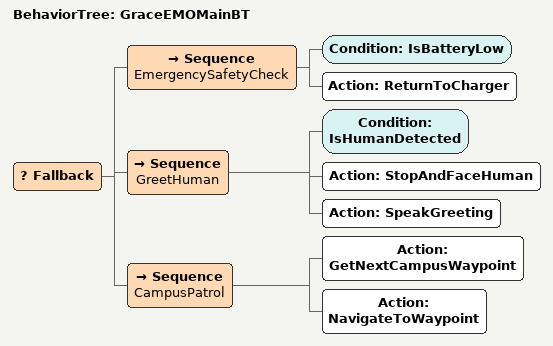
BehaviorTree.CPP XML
<root main_tree="GraceEMOMainBT">
  <BehaviorTree ID="GraceEMOMainBT">
    <Fallback>
      <Sequence name="EmergencySafetyCheck">
        <Condition ID="IsBatteryLow"/>
        <Action ID="ReturnToCharger"/>
      </Sequence>
      <Sequence name="GreetHuman">
        <Condition ID="IsHumanDetected"/>
        <Action ID="StopAndFaceHuman"/>
        <Action ID="SpeakGreeting"/>
      </Sequence>
      <Sequence name="CampusPatrol">
        <Action ID="GetNextCampusWaypoint"/>
        <Action ID="NavigateToWaypoint"/>
      </Sequence>
    </Fallback>
  </BehaviorTree>
</root>
